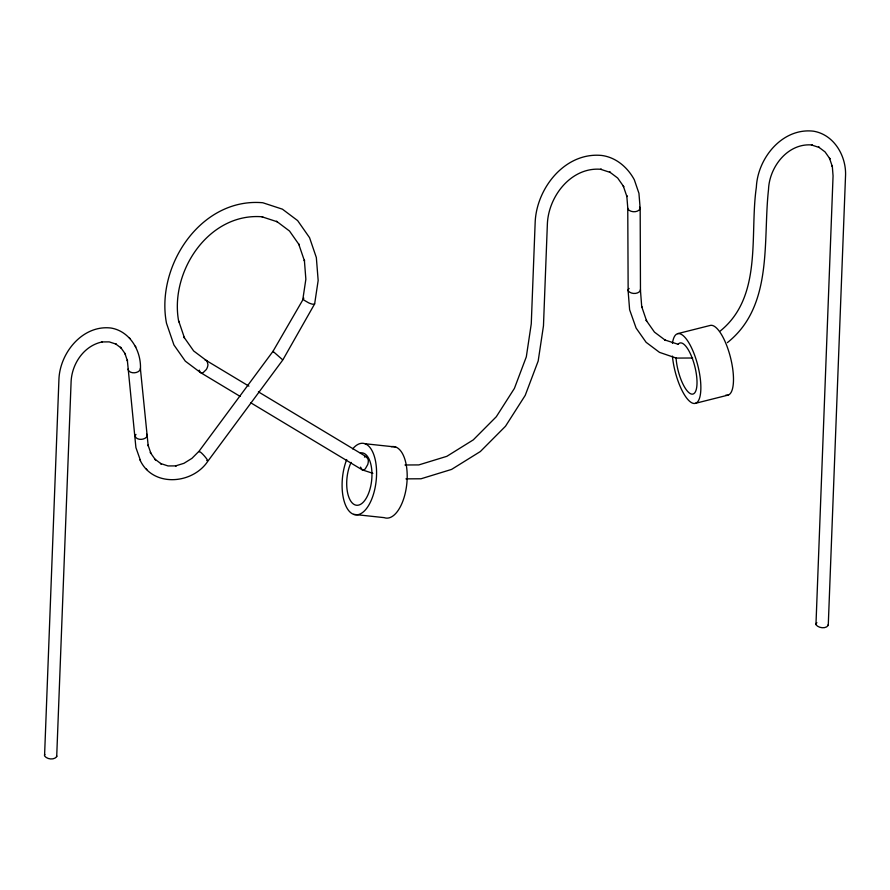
<?xml version="1.0" encoding="UTF-8"?>
<svg xmlns="http://www.w3.org/2000/svg" width="890" height="890" viewBox="0 0 890 890"><rect width="100%" height="100%" fill="white"/><g stroke="black" fill="none" stroke-linecap="round" stroke-linejoin="round"><path stroke-width="1.33" d="M140.464 460.508L135.914 447.603L127.326 360.083L127.492 361.006L124.889 353.375L125.479 354.209L120.517 347.156L121.129 348.023L115.322 343.662L116.156 344.141L109.225 341.882L101.694 341.927L102.372 341.905C84.205 345.487 72.023 363.487 71.122 381.309L56.704 756.611C54.112 760.26 47.037 759.415 44.556 755.922L58.94 379.151C60.008 352.707 82.681 324.694 110.939 328.021C129.918 331.125 141.365 350.927 140.453 369.172L148.196 445.946L148.04 445.022L150.866 453.322L150.277 452.487L155.617 460.086L155.005 459.218L161.324 463.957L160.489 463.479L168.021 465.937L176.209 465.893L175.53 465.904L183.963 463.312L191.929 458.361L199.082 451.174L272.996 351.328L303.835 298.128M720.277 331.002C763.019 296.359 749.391 234.76 756.355 187.245C757.646 158.164 782.277 127.582 813.415 131.175C834.331 134.624 846.757 156.584 845.5 176.632L828.256 625.414C825.664 629.13 818.566 628.095 815.952 624.747L833.062 175.909L832.272 165.74L832.384 166.675L829.435 158.031L829.97 158.898L825.052 151.901L818.489 146.961L819.301 147.506L811.48 144.959L812.314 145.003C788.017 142.634 769.349 166.797 768.526 189.414C762.741 240.778 773.61 306.015 727.386 342.617M314.648 303.902L318.164 280.495L316.339 257.544L309.564 237.686L297.638 220.598L282.419 209.172L262.817 202.753C200.862 197.224 155.472 266.277 166.508 323.293L173.928 344.953L185.32 361.162L200.15 372.309A7.142 3.872 -66.2 0 0 203.098 372.665L206.335 369.506A6.542 3.538 -66.2 0 0 207.96 364.678L207.036 361.006L193.664 350.96L183.941 337.132L184.486 338L178.679 320.967L178.779 321.902C169.156 272.195 208.727 212.009 262.739 216.826L261.916 216.782L277.324 221.799L276.523 221.265L289.506 231.022L299.218 244.861L298.684 243.982L304.491 261.015L304.369 260.069L305.86 279.26L302.956 298.562A7.509 1.669 24.7 0 0 304.536 300.464L308.619 302.822A5.874 1.302 24.7 0 0 312.802 304.235L314.648 303.902L282.853 359.894L207.882 461.176C192.396 484.583 152.323 487.587 139.875 459.674M128.327 368.694L128.06 369.561C129.673 374.278 138.762 373.633 140.453 369.172L140.286 368.327M815.852 623.979L816.886 622.633M44.5 755.154L44.856 754.42M135.948 434.42L135.024 436.111C136.637 440.828 145.726 440.183 147.406 435.722L146.672 434.086M629.085 288.427L628.051 289.973L629.619 309.742L636.105 328.065L646.118 342.316L659.49 352.362L676.089 358.036M677.635 333.65L710.265 325.428A35.956 11.737 75.8 0 1 731.168 360.328A35.956 11.737 75.8 0 1 725.828 395.127M695.301 403.359L727.942 395.138M676.923 358.08L692.631 358.003M404.961 464.992L418.812 464.914L446.836 456.325L473.269 439.882L496.32 416.709L514.409 388.396L526.313 356.857L531.263 323.871L535.179 222.044C536.681 187.935 565.172 151.867 601.729 155.461C616.047 157.33 627.639 167.376 634.325 179.78L638.942 193.308L640.177 208.716L640.466 290.44L641.779 307.417L641.668 306.483L646.663 321.112L646.118 320.244L654.462 332.115L665.609 340.481L664.797 339.947L678.024 344.252M405.94 478.865L421.026 478.776L451.564 469.419L480.378 451.508L505.498 426.254L525.211 395.394L538.183 361.017L543.467 325.84L547.372 224.024C548.44 196.134 571.525 166.408 601.462 169.345L600.628 169.289L610.329 172.449L609.517 171.904L617.671 178.033L623.779 186.722L623.234 185.854L626.894 196.568L626.783 195.644L627.862 209.083C630.532 212.632 637.974 212.777 640.177 208.716L639.554 207.114M365.056 443.743L395.672 447.014M353.608 514.364L384.224 517.646A35.956 16.921 -83.9 0 0 406.83 483.548A35.956 16.921 -83.9 0 0 391.266 446.691M372.866 473.313L362.308 469.887L250.802 402.814M282.531 359.694L272.996 351.328L273.352 351.806M206.213 360.461L248.922 386.149M258.411 391.856L366.391 456.804L368.182 459.563A6.708 3.46 -74 0 1 367.737 464.536L365.301 468.819A7.098 3.66 -74 0 1 362.308 469.887L360.517 467.117M200.984 372.854L240.122 396.395M206.869 460.575C210.285 462.155 199.371 449.673 199.249 451.909M129.273 337.61L129.884 338.478M135.291 346.177L135.881 347.022M146.26 468.752L146.861 469.62M200.15 372.309L199.249 370.129M828.156 624.647L828.256 625.414M640.366 289.606L640.466 290.44C638.252 294.49 630.821 294.356 628.151 290.796L627.761 208.26M56.649 755.832L56.704 756.611M352.696 448.883A35.956 16.921 -83.9 0 1 376.581 472.412A35.956 16.921 -83.9 0 1 353.13 514.175A35.956 16.921 -83.9 0 1 346.711 459.54M360.294 452.943A26.344 12.393 -83.9 0 1 371.252 483.37A26.344 12.393 -83.9 0 1 352.195 502.928A26.344 12.393 -83.9 0 1 351.105 462.388M672.462 343.318A35.956 11.737 75.8 0 1 694.634 355.199A35.956 11.737 75.8 0 1 694.456 403.493A35.956 11.737 75.8 0 1 672.417 356.089M678.058 344.408A26.344 8.6 75.8 0 1 694.779 366.302A26.344 8.6 75.8 0 1 690.573 393.747A26.344 8.6 75.8 0 1 676.033 357.647M205.201 360.339A7.142 3.872 -66.2 0 1 207.036 361.006M364.433 457.082A7.098 3.66 -74 0 1 366.391 456.804"/></g></svg>
